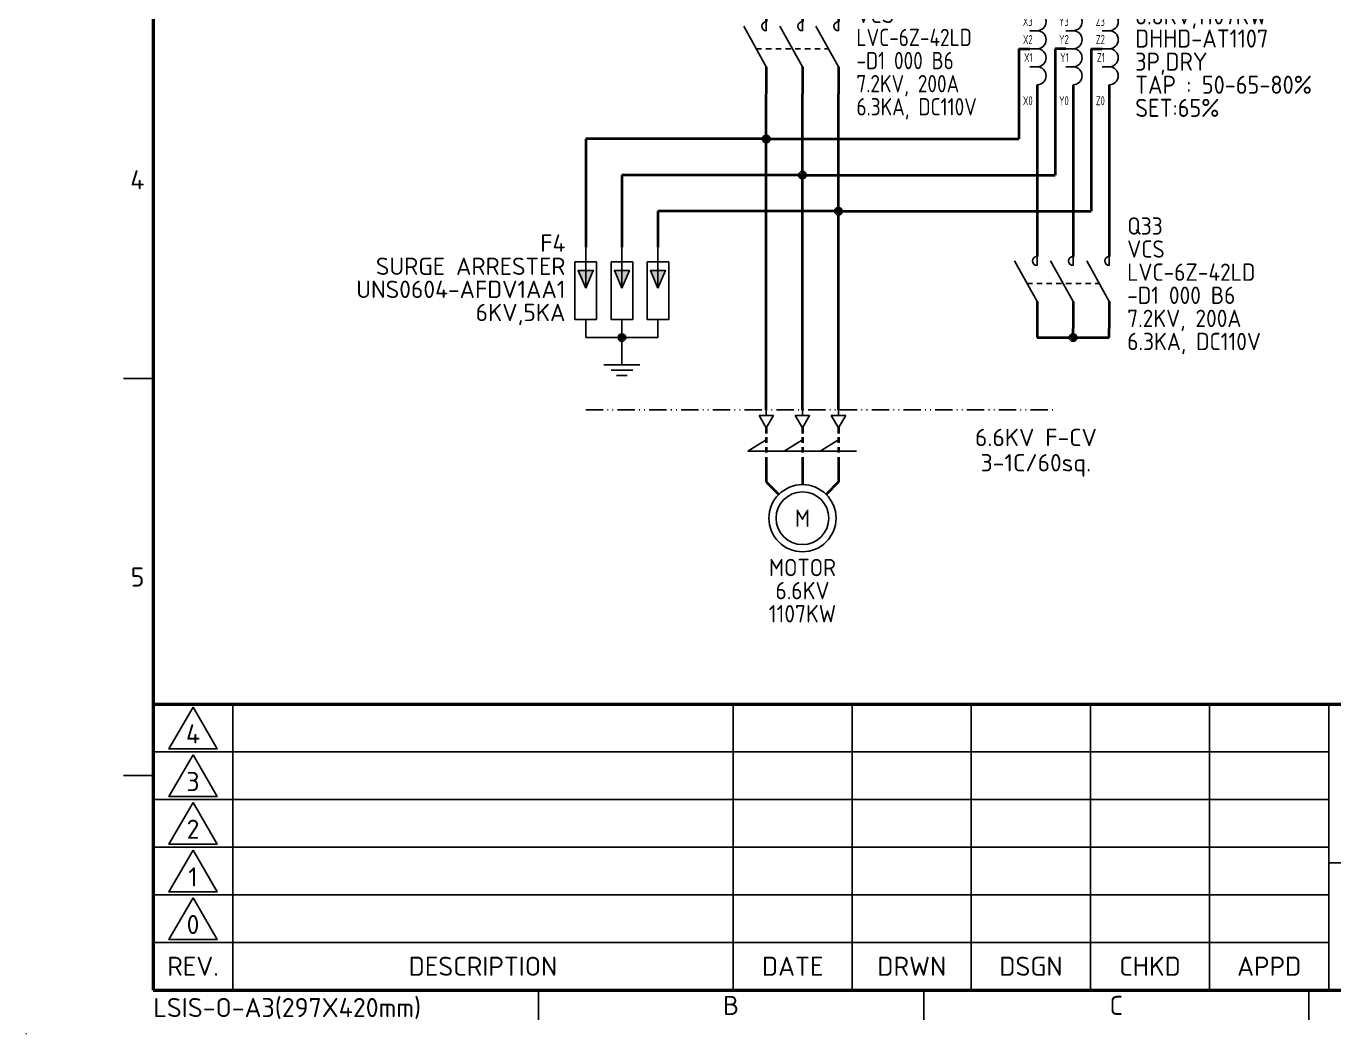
# Model space of a CAD drawing. Header units: millimetres. Extents: x 0 to 612, y 1 to 337.
# Drawn here: x 0 to 181.1, y 1.1 to 140.6 of the extents above; entities that cross this region are included whole.
import ezdxf
from ezdxf.enums import TextEntityAlignment as Align

# ---------------------------------------------------------------- set-up
doc = ezdxf.new("R2010")
doc.units = ezdxf.units.MM
doc.linetypes.add('ACAD_ISO12W100', pattern=[21, 12, -3, 0, -3, 0, -3])
doc.linetypes.add('JIS_02_0.7', pattern=[1.35, 0.75, -0.6])
doc.layers.add('BUS&POWER CABLE', color=2, linetype='Continuous', lineweight=40)
doc.layers.add('Sheet Out Line', color=2, linetype='Continuous', lineweight=50)
for name, color, linetype in [('MISC', 7, 'Continuous'), ('Sheet Line', 3, 'Continuous'), ('Sheet Text', 2, 'Continuous'), ('SYMS', 7, 'Continuous'), ('TAGS', 7, 'Continuous'), ('TERMS', 7, 'Continuous'), ('WIRE_GREEN', 3, 'Continuous')]:
    doc.layers.add(name, color=color, linetype=linetype)
doc.styles.get("Standard").update_dxf_attribs({"font": 'txt.shx', "height": 2.4, "bigfont": 'whgtxt.shx'})
doc.styles.add('WD', font='ISOCP2.shx')
doc.styles.add('WD_IEC', font='ISOCP2.shx', dxfattribs={"width": 1.1, "height": 2.4, "bigfont": 'whgtxt.shx'})

# ---------------------------------------------------------------- blocks, each defined once
blk = doc.blocks.new('VONF2N')
for p, q in [((0, -2.5), (-1, -0.768)), ((-1, -0.768), (1, -0.768)), ((1, -0.768), (0, -2.5))]:
    blk.add_line(p, q)
at = {"flags": 128}
blk.add_lwpolyline([(0, -0.768), (0, 0)], dxfattribs=at)
at = {"lineweight": 0, "flags": 128}
blk.add_lwpolyline([(1, -0.768), (0, -2.5)], dxfattribs=at)
at = {"style": 'WD', "flags": 1}
for tag, p in [('X2TERM01', (0, -0.768)), ('X8TERM02', (0, -2.5))]:
    blk.add_attdef(tag, p, '', height=0.08, dxfattribs=at)
blk = doc.blocks.new('VONF2C3')
at = {"color": 3, "lineweight": -3}
for p, q in [((-2.54, -3.21), (0, -1.65)), ((2.46, -3.21), (5, -1.65)), ((7.46, -3.21), (10, -1.65)), ((12.5, -3.21), (-2.54, -3.21))]:
    blk.add_line(p, q, dxfattribs=at)
at = {"layer": 'BUS&POWER CABLE'}
for p, q in [((0, 0), (0, -0.79)), ((0, -1.3), (0, -2.07)), ((5, 0), (5, -0.79)), ((5, -1.3), (5, -2.07)), ((10, 0), (10, -0.79)), ((10, -1.3), (10, -2.07)), ((0, -2.67), (0, -3.42)), ((5, -2.67), (5, -3.42)), ((10, -2.67), (10, -3.42)), ((0, -4.07), (0, -5.77)), ((5, -4.07), (5, -5.77)), ((10, -4.07), (10, -5.77))]:
    blk.add_line(p, q, dxfattribs=at)
at = {"style": 'WD', "flags": 1}
for tag, p in [('X2TERM01', (0, 0)), ('X2TERM03', (5, 0)), ('X2TERM05', (10, 0)), ('X8TERM02', (0, -5.77)), ('X8TERM04', (5, -5.77)), ('X8TERM06', (10, -5.77))]:
    blk.add_attdef(tag, p, '', height=0.08, dxfattribs=at)
blk = doc.blocks.new('WDDOT')
for radius in [0.529, 0.33, 0.164]:
    blk.add_circle((0, 0), radius)
blk = doc.blocks.new('VE11_SA1')
h = blk.add_hatch(color=7)
h.set_gradient(color1=(255, 255, 255), one_color=1, tint=1)
h.paths.add_polyline_path([(0, -5.67), (-1.04, -3.2), (1.04, -3.2)])
for p, q in [((0, 0), (0, -5.67)), ((1.5, -2), (-1.5, -2)), ((-1.5, -2), (-1.5, -10)), ((1.5, -10), (1.5, -2)), ((-1.5, -10), (1.5, -10)), ((0, -10), (0, -11))]:
    blk.add_line(p, q)
blk.add_lwpolyline([(0, -5.67), (-1.04, -3.2), (1.04, -3.2)], close=True)
at = {"style": 'WD_IEC', "width": 1.1}
for tag, p in [('TAG1', (-2.82, 0.58)), ('RATING12', (-2.82, -2.62)), ('RATING11', (-2.82, -5.82)), ('RATING1', (-2.82, -9.02))]:
    blk.add_attdef(tag, text='', height=2.4, dxfattribs=at).set_placement(p, align=Align.MIDDLE_RIGHT)
at = {"flags": 1}
for tag, p, height, style in [('X2TERM01', (0, 0), 0.08, 'WD'), ('INST', (2.18, -5.15), 1, 'WD_IEC'), ('LOC', (2.18, -6.72), 1, 'WD_IEC'), ('FAMILY', (2.13, -8.37), 1, 'WD_IEC'), ('CAT', (2.13, -9.87), 1, 'WD_IEC'), ('MFG', (2.18, -11.16), 1, 'WD_IEC'), ('X8TERM02', (0, -11), 0.08, 'WD'), ('ASSYCODE', (2.18, -12.53), 1, 'WD_IEC')]:
    blk.add_attdef(tag, p, '', height=height, dxfattribs=dict(at, style=style))
blk = doc.blocks.new('VE12_SA1')
h = blk.add_hatch(color=7)
h.set_gradient(color1=(255, 255, 255), one_color=1, tint=1)
h.paths.add_polyline_path([(0, -5.67), (-1.04, -3.2), (1.04, -3.2)])
for p, q in [((0, 0), (0, -5.67)), ((1.5, -2), (-1.5, -2)), ((-1.5, -2), (-1.5, -10)), ((1.5, -10), (1.5, -2)), ((-1.5, -10), (1.5, -10)), ((0, -10), (0, -11))]:
    blk.add_line(p, q)
blk.add_lwpolyline([(0, -5.67), (-1.04, -3.2), (1.04, -3.2)], close=True)
at = {"style": 'WD_IEC', "flags": 1}
for tag, height, p in [('INST', 1, (-2.45, 1.83)), ('TAG2', 2.5, (-2.63, -2.48)), ('LOC', 1, (-2.6, 0.66)), ('RATING1', 2.5, (-2.63, -12.08))]:
    blk.add_attdef(tag, text='', height=height, dxfattribs=at).set_placement(p, align=Align.RIGHT)
at = {"flags": 1}
for tag, p, height, style in [('X2TERM01', (0, 0), 0.08, 'WD'), ('FAMILY', (2.13, -8.37), 1, 'WD_IEC'), ('CAT', (2.13, -9.87), 1, 'WD_IEC'), ('MFG', (2.18, -11.16), 1, 'WD_IEC'), ('X8TERM02', (0, -11), 0.08, 'WD'), ('ASSYCODE', (2.18, -12.53), 1, 'WD_IEC')]:
    blk.add_attdef(tag, p, '', height=height, dxfattribs=dict(at, style=style))
at = {"style": 'WD_IEC', "flags": 1}
for tag, width, p in [('RATING12', 0.8, (-2.63, -5.68)), ('RATING11', 0.78, (-2.63, -8.88))]:
    blk.add_attdef(tag, text='', height=2.5, dxfattribs=dict(at, width=width)).set_placement(p, align=Align.RIGHT)
blk = doc.blocks.new('VGND2')
at = {"color": 3}
for p, q in [((0, 0), (0, -1.25)), ((-2.5, -1.25), (2.5, -1.25)), ((-1.5, -2), (1.5, -2)), ((-0.75, -2.75), (0.75, -2.75))]:
    blk.add_line(p, q, dxfattribs=at)
at = {"style": 'WD_IEC'}
for tag, p in [('INST', (-4.14, 0.1)), ('LOC', (-4.14, -3.4))]:
    blk.add_attdef(tag, text='', height=2.5, dxfattribs=at).set_placement(p, align=Align.RIGHT)
at = {"style": 'WD_IEC', "flags": 1}
blk.add_attdef('X2TERM01', (0, 0), '', height=0.32, dxfattribs=at)
at = {"color": 3, "style": 'WD_IEC', "flags": 1}
blk.add_attdef('TAG1', text='', height=2.4, dxfattribs=at).set_placement((-2.47, -6.6), align=Align.RIGHT)
blk = doc.blocks.new('VMOTOR_3S')
at = {"color": 2, "lineweight": 40}
for p, q in [((-5, 7.51), (-5, 5.01)), ((5, 7.51), (5, 5.01)), ((-5, 5.01), (-3.27, 3.28)), ((5, 5.01), (3.29, 3.29))]:
    blk.add_line(p, q, dxfattribs=at)
blk.add_line((0, 0), (0.01, -0.01))
for radius in [4.65, 3.65]:
    blk.add_circle((0.01, -0.01), radius)
at = {"style": 'WD_IEC', "flags": 1}
for tag, p in [('X2TERM01', (-5, 7.51)), ('X2TERM03', (5, 7.51)), ('X2TERM02', (0, 4.64))]:
    blk.add_attdef(tag, p, '', height=0.32, dxfattribs=at)
at = {"style": 'WD'}
for tag, p in [('TEXT1', (0.01, -0.01)), ('TEXT2', (0.01, -6.84)), ('TEXT3', (0.01, -10.04)), ('TEXT4', (0.01, -13.24)), ('TEXT5', (0.01, -16.44))]:
    blk.add_attdef(tag, text='', height=2.4, dxfattribs=at).set_placement(p, align=Align.MIDDLE_CENTER)
at = {"style": 'WD_IEC', "flags": 1}
for tag, p in [('INST', (-6.38, -1.87)), ('LOC', (-6.32, -3.04)), ('TAG1', (-6.03, -4.76))]:
    blk.add_attdef(tag, text='', height=1, dxfattribs=at).set_placement(p, align=Align.RIGHT)
blk = doc.blocks.new('VA22_VCST1')
at = {"color": 2, "lineweight": 40}
for p, q in [((-5, 6.25), (-5, 3.75)), ((0, 6.25), (0, 3.75)), ((5, 6.25), (5, 3.75)), ((-5, -2.5), (-5, -6.25)), ((0, -2.5), (0, -6.25)), ((5, -2.5), (5, -6.25))]:
    blk.add_line(p, q, dxfattribs=at)
for p, q in [((-5, 3.75), (-5, 2.5)), ((0, 3.75), (0, 2.5)), ((5, 3.75), (5, 2.5)), ((-5, -2.5), (-8.12, 3.12)), ((0, -2.5), (-3.12, 3.12)), ((5, -2.5), (1.88, 3.12))]:
    blk.add_line(p, q)
at = {"linetype": 'JIS_02_0.7'}
blk.add_line((-6.39, 0), (3.61, 0), dxfattribs=at)
for centre in [(-5, 3.12), (0, 3.12), (5, 3.12)]:
    blk.add_arc(centre, 0.625, 90, 270)
at = {"style": 'WD_IEC'}
for tag, p in [('TAG2', (7.49, 7.96)), ('RATING12', (7.49, 4.76)), ('RATING11', (7.49, 1.56)), ('RATING10', (7.49, -1.64)), ('RATING1', (7.49, -4.84)), ('RATING2', (7.49, -8.04))]:
    blk.add_attdef(tag, text='', height=2.4, dxfattribs=at).set_placement(p, align=Align.MIDDLE_LEFT)
at = {"style": 'WD', "flags": 1}
for tag, p, height in [('X2TERM01', (-5, 6.25), 0.08), ('X2TERM02', (0, 6.25), 0.08), ('X2TERM03', (5, 6.25), 0.08), ('X4LINK', (-6.39, 0), 0.01), ('X1LINK', (3.61, 0), 0.01), ('X8TERM04', (-5, -6.25), 0.08), ('X8TERM05', (0, -6.25), 0.08), ('X8TERM06', (5, -6.25), 0.08)]:
    blk.add_attdef(tag, p, '', height=height, dxfattribs=at)
at = {"style": 'WD_IEC', "flags": 1}
for tag, p in [('INST', (-6.99, -4.03)), ('LOC', (-7.02, -5.33)), ('WDTAGALT', (-6.95, -8.07)), ('FAMILY', (-6.9, -6.72))]:
    blk.add_attdef(tag, text='', height=1, dxfattribs=at).set_placement(p, align=Align.RIGHT)
blk = doc.blocks.new('LSSA3')
blk.add_circle((0, 1), 0.01)
at = {"layer": 'Sheet Line'}
for p, q in [((16, 83.5), (12.25, 83.5)), ((26, 42.5), (26, 6.5)), ((89, 42.5), (89, 6.5)), ((104, 42.5), (104, 6.5)), ((119, 42.5), (119, 6.5)), ((134, 42.5), (134, 6.5)), ((149, 42.5), (149, 6.5)), ((164, 42.5), (164, 6.5)), ((16, 36.5), (164, 36.5)), ((16, 33.5), (12.25, 33.5)), ((16, 30.5), (164, 30.5)), ((16, 24.5), (164, 24.5)), ((164, 22.5), (404, 22.5)), ((16, 18.5), (164, 18.5)), ((16, 12.5), (164, 12.5)), ((64.5, 6.5), (64.5, 2.75)), ((113, 6.5), (113, 2.75)), ((161.5, 6.5), (161.5, 2.75))]:
    blk.add_line(p, q, dxfattribs=at)
for points in [[(21, 42.1), (17.97, 36.85), (24.03, 36.85)], [(21, 36.1), (17.97, 30.85), (24.03, 30.85)], [(21, 30.1), (17.97, 24.85), (24.03, 24.85)], [(21, 24.1), (17.97, 18.85), (24.03, 18.85)], [(21, 18.1), (17.97, 12.85), (24.03, 12.85)]]:
    blk.add_lwpolyline(points, close=True, dxfattribs=at)
at = {"layer": 'Sheet Out Line'}
blk.add_line((16, 42.5), (404, 42.5), dxfattribs=at)
blk.add_lwpolyline([(16, 6.5), (404, 6.5), (404, 283.5), (16, 283.5)], close=True, dxfattribs=at)
at = {"style": 'WD_IEC', "width": 1.1}
for tag, height, p in [('DESC4', 2.4, (57.5, 39.5)), ('CUSTOMERS31', 3.8, (219, 38)), ('TITLE1', 3.6, (333, 37.5)), ('CUSTOMERS21', 3.8, (219, 35.25)), ('DESC3', 2.4, (57.5, 33.5)), ('CUSTOMERS32', 3.8, (219, 32.5)), ('TITLE2', 3.6, (333, 32.5)), ('CUSTOMERS22', 3.8, (219, 29.75)), ('RN', 3.5, (398, 28.75)), ('DESC2', 2.4, (57.5, 27.5)), ('CUSTOMERS33', 3.8, (219, 27)), ('TITLE3', 3.6, (333, 27.5)), ('DESC1', 2.4, (57.5, 21.5)), ('WORKNO', 3.5, (365.5, 18.5)), ('FILE', 2.4, (314, 18.5)), ('DESC0', 2.4, (57.5, 15.5)), ('SHN', 2.4, (395, 12)), ('TSH', 2.4, (401, 9))]:
    blk.add_attdef(tag, text='', height=height, dxfattribs=at).set_placement(p, align=Align.MIDDLE_CENTER)
at = {"style": 'WD_IEC'}
for tag, p in [('DATE4', (96.5, 39.5)), ('DRWN4', (111.5, 39.5)), ('DSGN4', (126.5, 39.5)), ('CHKD4', (141.5, 39.5)), ('APPD4', (156.5, 39.5)), ('DATE3', (96.5, 33.5)), ('DRWN3', (111.5, 33.5)), ('DSGN3', (126.5, 33.5)), ('CHKD3', (141.5, 33.5)), ('APPD3', (156.5, 33.5)), ('DATE2', (96.5, 27.5)), ('DRWN2', (111.5, 27.5)), ('DSGN2', (126.5, 27.5)), ('CHKD2', (141.5, 27.5)), ('APPD2', (156.5, 27.5)), ('DATE1', (96.5, 21.5)), ('DRWN1', (111.5, 21.5)), ('DSGN1', (126.5, 21.5)), ('CHKD1', (141.5, 21.5)), ('APPD1', (156.5, 21.5)), ('DATE0', (96.5, 15.5)), ('DRWN0', (111.5, 15.5)), ('DSGN0', (126.5, 15.5)), ('CHKD0', (141.5, 15.5)), ('APPD0', (156.5, 15.5))]:
    blk.add_attdef(tag, text='', height=2.4, dxfattribs=at).set_placement(p, align=Align.MIDDLE_CENTER)
at = {"style": 'WD_IEC', "width": 1.1}
for tag, p in [('DWG1ST', (345, 10.5)), ('DWGNO', (373.49, 10.5))]:
    blk.add_attdef(tag, text='', height=3.5, dxfattribs=at).set_placement(p, align=Align.MIDDLE_LEFT)
at = {"style": 'WD_IEC', "width": 1.1, "flags": 9}
blk.add_attdef('WD_TB', (0, 0), '', height=2.4, dxfattribs=at)
at = {"layer": 'Sheet Text', "style": 'WD_IEC', "width": 1.1}
for s, p in [('4', (14.88, 108.5)), ('5', (14.88, 58.5))]:
    blk.add_text(s, height=2.4, dxfattribs=at).set_placement(p, align=Align.MIDDLE_RIGHT)
for s, p in [('4', (21, 38.75)), ('3', (21, 32.75)), ('2', (21, 26.75)), ('1', (21, 20.75)), ('0', (21, 14.75)), ('REV.', (21, 9.5)), ('DESCRIPTION', (57.5, 9.5)), ('DATE', (96.5, 9.5)), ('DRWN', (111.5, 9.5)), ('DSGN', (126.5, 9.5)), ('CHKD', (141.5, 9.5)), ('APPD', (156.5, 9.5))]:
    blk.add_text(s, height=2.4, dxfattribs=at).set_placement(p, align=Align.MIDDLE_CENTER)
blk.add_text('LSIS-O-A3(297X420mm)', height=2.4, dxfattribs=at).set_placement((16, 5.5), align=Align.TOP_LEFT)
for s, p in [('B', (88.75, 3.37)), ('C', (137.25, 3.37))]:
    blk.add_text(s, height=2.4, dxfattribs=at).set_placement(p, align=Align.CENTER)
blk = doc.blocks.new('VD61_AUTOTRT1')
at = {"color": 2, "lineweight": 40}
for p, q in [((-5, 10), (-5, 5)), ((0, 10), (0, 5)), ((5, 10), (5, 5)), ((-5, -5), (-5, -10)), ((0, -5), (0, -10)), ((5, -5), (5, -10))]:
    blk.add_line(p, q, dxfattribs=at)
for p, q in [((-5, 2.5), (-6, 2.5)), ((0, 2.5), (-1, 2.5)), ((5, 2.5), (4, 2.5)), ((-5, 0), (-6, 0)), ((0, 0), (-1, 0)), ((5, 0), (4, 0)), ((-5, -2.5), (-6, -2.5)), ((0, -2.5), (-1, -2.5)), ((5, -2.5), (4, -2.5))]:
    blk.add_line(p, q)
for centre in [(-5, 3.75), (0, 3.75), (5, 3.75), (-5, 1.25), (0, 1.25), (5, 1.25), (-5, -1.25), (0, -1.25), (5, -1.25), (-5, -3.75), (0, -3.75), (5, -3.75)]:
    blk.add_arc(centre, 1.25, 270, 90)
at = {"style": 'WD_IEC', "flags": 1}
for tag, p in [('INST', (8.94, 10.62)), ('LOC', (8.98, 9.45))]:
    blk.add_attdef(tag, p, '', height=1, dxfattribs=at)
at = {"flags": 1}
for tag, p in [('X2TERM01', (-5, 10)), ('X2TERM06', (0, 10)), ('X2TERM11', (5, 10)), ('X4TERM02', (-6, 2.5)), ('X4TERM07', (-1, 2.5)), ('X4TERM12', (4, 2.5)), ('X4TERM03', (-6, 0)), ('X4TERM08', (-1, 0)), ('X4TERM13', (4, 0)), ('X4TERM04', (-6, -2.5)), ('X4TERM09', (-1, -2.5)), ('X4TERM14', (4, -2.5)), ('X8TERM05', (-5, -10)), ('X8TERM10', (0, -10)), ('X8TERM15', (5, -10))]:
    blk.add_attdef(tag, p, '', height=0.08, dxfattribs=at)
at = {"style": 'WD_IEC', "width": 0.75}
for tag, p in [('TERM01', (-5.81, 7)), ('TERM06', (-0.81, 7)), ('TERM11', (4.19, 7)), ('TERM02', (-5.61, 3.15)), ('TERM07', (-0.61, 3.15)), ('TERM12', (4.39, 3.15)), ('TERM03', (-5.61, 0.65)), ('TERM08', (-0.61, 0.65)), ('TERM13', (4.39, 0.65)), ('TERM04', (-5.61, -1.85)), ('TERM09', (-0.61, -1.85)), ('TERM14', (4.39, -1.85)), ('TERM05', (-5.61, -7.82)), ('TERM10', (-0.61, -7.82)), ('TERM15', (4.39, -7.82))]:
    blk.add_attdef(tag, text='', height=1.25, dxfattribs=at).set_placement(p, align=Align.RIGHT)
at = {"style": 'WD_IEC'}
for tag, p in [('TAG1', (8.6, 6.45)), ('RATING1', (8.6, 3.36)), ('RATING11', (8.6, 0.16)), ('RATING2', (8.6, -3.04)), ('RATING3', (8.6, -6.24)), ('RATING4', (8.6, -9.44)), ('DESC1', (8.6, -12.64))]:
    blk.add_attdef(tag, p, '', height=2.5, dxfattribs=at)
at = {"style": 'WD_IEC', "flags": 1}
for tag, p in [('FAMILY', (-6.92, -10.38)), ('MFG', (-6.87, -13.16)), ('CAT', (-6.92, -11.88)), ('ASSYCODE', (-6.87, -14.53))]:
    blk.add_attdef(tag, text='', height=1, dxfattribs=at).set_placement(p, align=Align.RIGHT)

msp = doc.modelspace()

# ---------------------------------------------------------------- linework, layer by layer
at = {"linetype": 'ACAD_ISO12W100', "ltscale": 0.2}
msp.add_line((77.5, 87.5), (142.5, 87.5), dxfattribs=at)
at = {"layer": 'BUS&POWER CABLE'}
for p, q in [((137.5, 137.5), (137.5, 125)), ((137.5, 137.5), (139, 137.5)), ((142.5, 137.5), (142.5, 120)), ((144, 137.5), (142.5, 137.5)), ((147.5, 137.5), (147.5, 115)), ((147.5, 137.5), (149, 137.5)), ((102.5, 87.5), (102.5, 131.25)), ((107.5, 87.5), (107.5, 131.25)), ((112.5, 87.5), (112.5, 131.25)), ((140, 127.5), (140, 111.25)), ((145, 127.5), (145, 111.25)), ((150, 127.5), (150, 111.25)), ((102.5, 125), (137.5, 125)), ((107.5, 120), (142.5, 120)), ((112.5, 115), (147.5, 115)), ((140, 98.75), (140, 97.5)), ((145, 97.5), (145, 98.75)), ((150, 97.5), (150, 98.75)), ((140, 97.5), (145, 97.5)), ((145, 97.5), (150, 97.5)), ((107.5, 79.23), (107.5, 77.14))]:
    msp.add_line(p, q, dxfattribs=at)
at = {"layer": 'BUS&POWER CABLE', "linetype": 'Continuous'}
for p, q in [((102.5, 125), (77.5, 125)), ((77.5, 125), (77.5, 110)), ((107.5, 120), (82.5, 120)), ((82.5, 120), (82.5, 110)), ((112.5, 115), (87.5, 115)), ((87.5, 115), (87.5, 110))]:
    msp.add_line(p, q, dxfattribs=at)
at = {"layer": 'WIRE_GREEN', "linetype": 'Continuous'}
for p, q in [((77.5, 99), (77.5, 97.5)), ((82.5, 99), (82.5, 97.5)), ((87.5, 99), (87.5, 97.5)), ((77.5, 97.5), (87.5, 97.5)), ((82.5, 97.5), (82.5, 95))]:
    msp.add_line(p, q, dxfattribs=at)

# ---------------------------------------------------------------- block references
at = {"layer": 'SYMS', "xscale": 1.1, "yscale": 1.1, "zscale": 1.1}
msp.add_blockref('LSSA3', (0, 0), dxfattribs=at)
at = {"layer": 'SYMS'}
ref = msp.add_blockref('VD61_AUTOTRT1', (145, 137.5), dxfattribs=at)
ref.add_attrib('TERM15', 'Z0', dxfattribs={"layer": 'TERMS', "height": 1.25, "style": 'WD_IEC', "width": 0.75}).set_placement((149.39, 129.68), align=Align.RIGHT)
ref.add_attrib('TERM10', 'Y0', dxfattribs={"layer": 'TERMS', "height": 1.25, "style": 'WD_IEC', "width": 0.75}).set_placement((144.39, 129.68), align=Align.RIGHT)
ref.add_attrib('TERM05', 'X0', dxfattribs={"layer": 'TERMS', "height": 1.25, "style": 'WD_IEC', "width": 0.75}).set_placement((139.39, 129.68), align=Align.RIGHT)
ref.add_attrib('TERM14', 'Z1', dxfattribs={"layer": 'TERMS', "height": 1.25, "style": 'WD_IEC', "width": 0.75}).set_placement((149.39, 135.65), align=Align.RIGHT)
ref.add_attrib('TERM09', 'Y1', dxfattribs={"layer": 'TERMS', "height": 1.25, "style": 'WD_IEC', "width": 0.75}).set_placement((144.39, 135.65), align=Align.RIGHT)
ref.add_attrib('TERM04', 'X1', dxfattribs={"layer": 'TERMS', "height": 1.25, "style": 'WD_IEC', "width": 0.75}).set_placement((139.39, 135.65), align=Align.RIGHT)
ref.add_attrib('TERM08', 'Y2', dxfattribs={"layer": 'TERMS', "height": 1.25, "style": 'WD_IEC', "width": 0.75}).set_placement((144.39, 138.15), align=Align.RIGHT)
ref.add_attrib('TERM03', 'X2', dxfattribs={"layer": 'TERMS', "height": 1.25, "style": 'WD_IEC', "width": 0.75}).set_placement((139.39, 138.15), align=Align.RIGHT)
ref.add_attrib('TERM13', 'Z2', dxfattribs={"layer": 'TERMS', "height": 1.25, "style": 'WD_IEC', "width": 0.75}).set_placement((149.39, 138.15), align=Align.RIGHT)
ref.add_attrib('TERM12', 'Z3', dxfattribs={"layer": 'TERMS', "height": 1.25, "style": 'WD_IEC', "width": 0.75}).set_placement((149.39, 140.65), align=Align.RIGHT)
ref.add_attrib('TERM07', 'Y3', dxfattribs={"layer": 'TERMS', "height": 1.25, "style": 'WD_IEC', "width": 0.75}).set_placement((144.39, 140.65), align=Align.RIGHT)
ref.add_attrib('TERM02', 'X3', dxfattribs={"layer": 'TERMS', "height": 1.25, "style": 'WD_IEC', "width": 0.75}).set_placement((139.39, 140.65), align=Align.RIGHT)
ref.add_attrib('TERM01', 'U', dxfattribs={"layer": 'TERMS', "height": 1.25, "style": 'WD_IEC', "width": 0.75}).set_placement((139.19, 144.5), align=Align.RIGHT)
ref.add_attrib('TERM06', 'V', dxfattribs={"layer": 'TERMS', "height": 1.25, "style": 'WD_IEC', "width": 0.75}).set_placement((144.19, 144.5), align=Align.RIGHT)
ref.add_attrib('TERM11', 'W', dxfattribs={"layer": 'TERMS', "height": 1.25, "style": 'WD_IEC', "width": 0.75}).set_placement((149.19, 144.5), align=Align.RIGHT)
ref.add_attrib('RATING4', 'SET:65%', (153.6, 128.06), dxfattribs={"layer": 'MISC', "height": 2.5, "style": 'WD_IEC'})
ref.add_attrib('RATING3', 'TAP : 50-65-80%', (153.6, 131.26), dxfattribs={"layer": 'MISC', "height": 2.5, "style": 'WD_IEC'})
ref.add_attrib('RATING2', '3P,DRY', (153.6, 134.46), dxfattribs={"layer": 'MISC', "height": 2.5, "style": 'WD_IEC'})
ref.add_attrib('RATING11', 'DHHD-AT1107', (153.6, 137.66), dxfattribs={"layer": 'MISC', "height": 2.5, "style": 'WD_IEC'})
ref.add_attrib('RATING1', '6.6KV,1107KW', (153.6, 140.86), dxfattribs={"layer": 'MISC', "height": 2.5, "style": 'WD_IEC'})
ref.add_attrib('TAG1', 'T41', (153.6, 143.95), dxfattribs={"layer": 'TAGS', "height": 2.5, "style": 'WD_IEC'})
ref = msp.add_blockref('VA22_VCST1', (107.5, 137.5), dxfattribs=at)
ref.add_attrib('RATING2', '6.3KA, DC110V', dxfattribs={"layer": 'MISC', "height": 2.4, "style": 'WD_IEC', "width": 0.9}).set_placement((114.99, 129.46), align=Align.MIDDLE_LEFT)
ref.add_attrib('RATING1', '7.2KV, 200A', dxfattribs={"layer": 'MISC', "height": 2.4, "style": 'WD_IEC', "width": 0.9}).set_placement((114.99, 132.66), align=Align.MIDDLE_LEFT)
ref.add_attrib('RATING10', '-D1 000 B6', dxfattribs={"layer": 'MISC', "height": 2.4, "style": 'WD_IEC', "width": 0.9}).set_placement((114.99, 135.86), align=Align.MIDDLE_LEFT)
ref.add_attrib('RATING11', 'LVC-6Z-42LD', dxfattribs={"layer": 'MISC', "height": 2.4, "style": 'WD_IEC', "width": 0.9}).set_placement((114.99, 139.06), align=Align.MIDDLE_LEFT)
ref.add_attrib('RATING12', 'VCS', dxfattribs={"layer": 'MISC', "height": 2.4, "style": 'WD_IEC'}).set_placement((114.99, 142.26), align=Align.MIDDLE_LEFT)
ref.add_attrib('TAG2', 'Q32', dxfattribs={"layer": 'TAGS', "height": 2.4, "style": 'WD_IEC'}).set_placement((114.99, 145.46), align=Align.MIDDLE_LEFT)
at = {"layer": 'SYMS', "linetype": 'Continuous'}
for name, p in [('WDDOT', (102.5, 125)), ('WDDOT', (107.5, 120)), ('WDDOT', (112.5, 115)), ('VE12_SA1', (82.5, 110)), ('VE12_SA1', (87.5, 110)), ('WDDOT', (82.5, 97.5)), ('VGND2', (82.5, 95))]:
    msp.add_blockref(name, p, dxfattribs=at)
at = {"layer": 'SYMS'}
ref = msp.add_blockref('VA22_VCST1', (145, 105), dxfattribs=at)
ref.add_attrib('RATING2', '6.3KA, DC110V', dxfattribs={"layer": 'MISC', "height": 2.4, "style": 'WD_IEC'}).set_placement((152.49, 96.96), align=Align.MIDDLE_LEFT)
ref.add_attrib('RATING1', '7.2KV, 200A', dxfattribs={"layer": 'MISC', "height": 2.4, "style": 'WD_IEC'}).set_placement((152.49, 100.16), align=Align.MIDDLE_LEFT)
ref.add_attrib('RATING10', '-D1 000 B6', dxfattribs={"layer": 'MISC', "height": 2.4, "style": 'WD_IEC'}).set_placement((152.49, 103.36), align=Align.MIDDLE_LEFT)
ref.add_attrib('RATING11', 'LVC-6Z-42LD', dxfattribs={"layer": 'MISC', "height": 2.4, "style": 'WD_IEC'}).set_placement((152.49, 106.56), align=Align.MIDDLE_LEFT)
ref.add_attrib('RATING12', 'VCS', dxfattribs={"layer": 'MISC', "height": 2.4, "style": 'WD_IEC'}).set_placement((152.49, 109.76), align=Align.MIDDLE_LEFT)
ref.add_attrib('TAG2', 'Q33', dxfattribs={"layer": 'TAGS', "height": 2.4, "style": 'WD_IEC'}).set_placement((152.49, 112.96), align=Align.MIDDLE_LEFT)
at = {"layer": 'SYMS', "linetype": 'Continuous'}
ref = msp.add_blockref('VE11_SA1', (77.5, 110), dxfattribs=at)
ref.add_attrib('RATING1', '6KV,5KA', dxfattribs={"layer": 'MISC', "height": 2.4, "style": 'WD_IEC', "width": 1.1}).set_placement((74.68, 100.98), align=Align.MIDDLE_RIGHT)
ref.add_attrib('RATING11', 'UNS0604-AFDV1AA1', dxfattribs={"layer": 'MISC', "height": 2.4, "style": 'WD_IEC', "width": 1.1}).set_placement((74.68, 104.18), align=Align.MIDDLE_RIGHT)
ref.add_attrib('RATING12', 'SURGE ARRESTER', dxfattribs={"layer": 'MISC', "height": 2.4, "style": 'WD_IEC', "width": 1.1}).set_placement((74.68, 107.38), align=Align.MIDDLE_RIGHT)
ref.add_attrib('TAG1', 'F4', dxfattribs={"layer": 'TAGS', "height": 2.4, "style": 'WD_IEC', "width": 1.1}).set_placement((74.68, 110.58), align=Align.MIDDLE_RIGHT)
at = {"layer": 'SYMS'}
msp.add_blockref('WDDOT', (145, 97.5), dxfattribs=at)
at = {"layer": 'SYMS', "linetype": 'ACAD_ISO12W100'}
for name, p in [('VONF2N', (102.5, 87.5)), ('VONF2N', (107.5, 87.5)), ('VONF2N', (112.5, 87.5)), ('VONF2C3', (102.5, 85))]:
    msp.add_blockref(name, p, dxfattribs=at)
at = {"layer": 'SYMS'}
ref = msp.add_blockref('VMOTOR_3S', (107.5, 72.5), dxfattribs=at)
ref.add_attrib('TEXT4', '1107KW', dxfattribs={"layer": 'MISC', "height": 2.4, "style": 'WD'}).set_placement((107.51, 59.26), align=Align.MIDDLE_CENTER)
ref.add_attrib('TEXT3', '6.6KV', dxfattribs={"layer": 'MISC', "height": 2.4, "style": 'WD'}).set_placement((107.51, 62.46), align=Align.MIDDLE_CENTER)
ref.add_attrib('TEXT2', 'MOTOR', dxfattribs={"layer": 'MISC', "height": 2.4, "style": 'WD'}).set_placement((107.51, 65.66), align=Align.MIDDLE_CENTER)
ref.add_attrib('TEXT1', 'M', dxfattribs={"layer": 'MISC', "height": 2.4, "style": 'WD'}).set_placement((107.51, 72.49), align=Align.MIDDLE_CENTER)

# ---------------------------------------------------------------- texts
at = {"linetype": 'Continuous', "insert": (139.85, 78.24), "char_height": 2.4, "width": 45.2169, "attachment_point": 8, "line_spacing_factor": 0.875, "style": 'WD_IEC'}
msp.add_mtext('6.6KV F-CV\\P3-1C/60sq.', dxfattribs=at)

doc.saveas('drawing.dxf')
